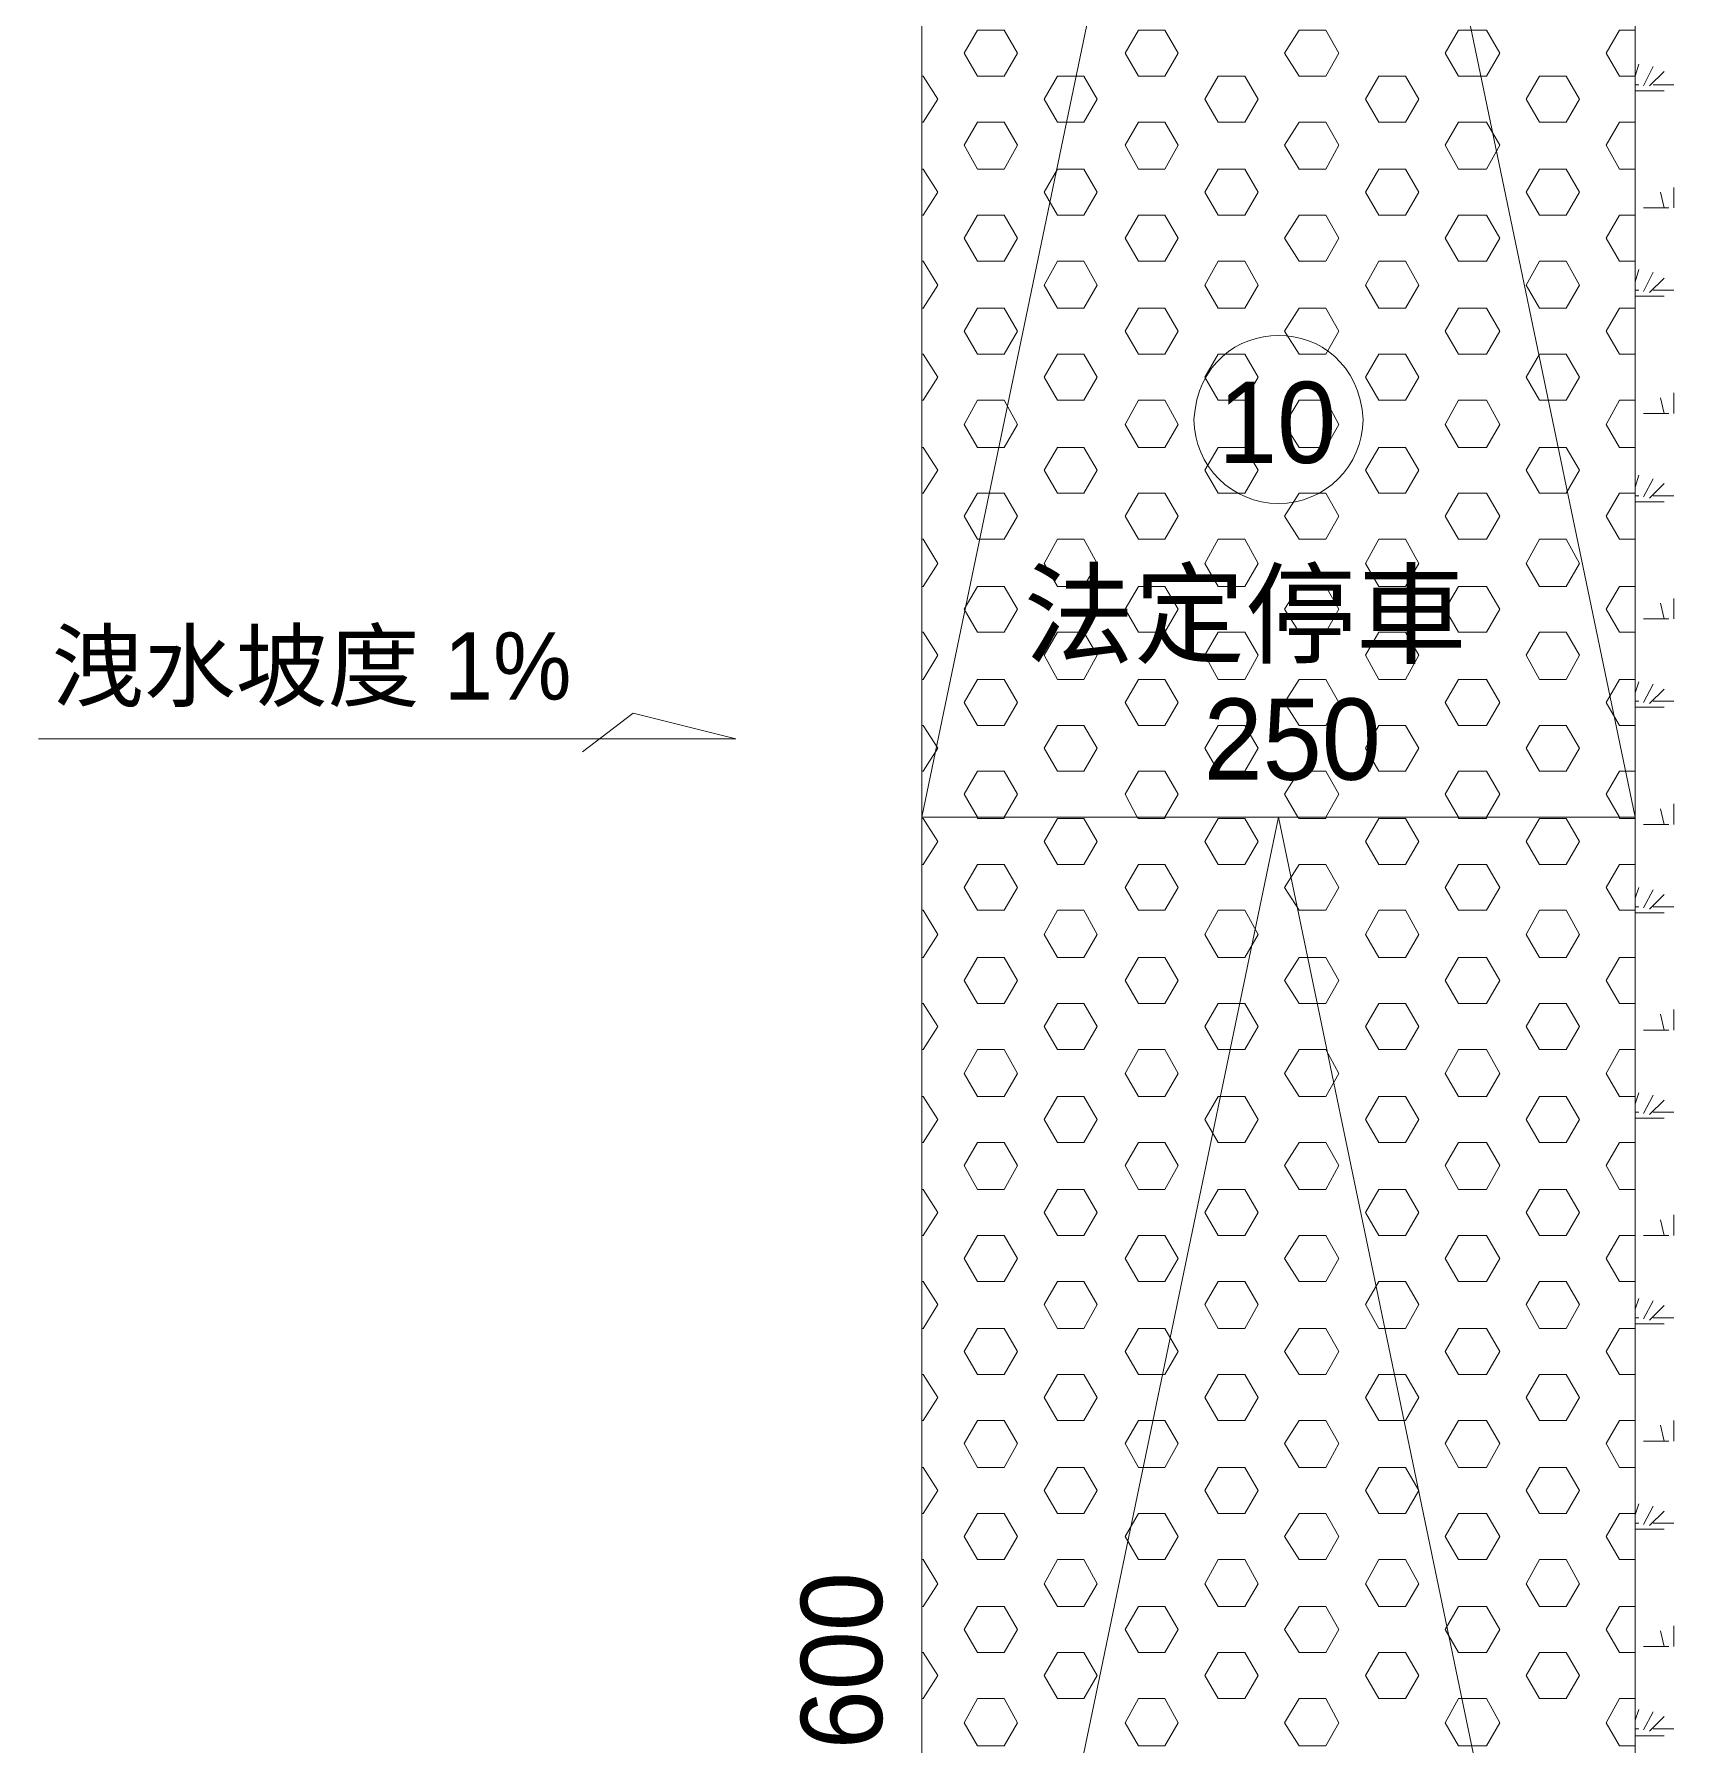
# Model space of a CAD drawing. Header units: millimetres. Extents: x -15161 to 10473752, y -72817 to 33960.
# Drawn here: x 76103 to 76678, y -41646 to -41047 of the extents above; entities that cross this region are included whole.
import ezdxf
from ezdxf import colors
from ezdxf.entities.mleader import LeaderData, LeaderLine
from ezdxf.enums import TextEntityAlignment as Align
from ezdxf.math import Vec2, Vec3

# ---------------------------------------------------------------- set-up
doc = ezdxf.new("R2010")
doc.units = ezdxf.units.MM
doc.layers.add('PDF_幾何圖形', color=7, linetype='Continuous')
doc.layers.add('PDF_文字', color=7, linetype='Continuous')
doc.styles.add('PDF PMingLiU', font='PMingLiU.ttf')
doc.styles.get("Standard").update_dxf_attribs({"font": 'arial.ttf'})

# ---------------------------------------------------------------- blocks, each defined once
blk = doc.blocks.new('建築底圖1140116')
at = {"layer": 'PDF_幾何圖形', "lineweight": 0}
blk.add_lwpolyline([(1839.01, -22577.18), (1488.86, -22577.18, -0.000209), (1488.43, -24980.84)], format="xyb", dxfattribs=at)
for points in [[(1839.01, -23958.32), (1839.01, -23358.36), (2088.82, -23358.36), (2088.82, -23958.32)], [(2088.82, -23958.32), (1963.91, -23358.36), (1839.01, -23958.32), (1963.91, -23358.36)], [(1839.01, -23958.32), (1839.01, -23358.36), (2088.82, -23358.36), (2088.82, -23958.32)], [(2126.08, -23358.36), (2088.82, -23358.36), (2088.82, -25158.67), (2389.01, -25158.67)], [(1867.8, -23682.68), (1858.49, -23682.68), (1853.83, -23690.73), (1858.49, -23698.77), (1867.8, -23698.77), (1872.46, -23690.73)], [(1924.11, -23682.68), (1914.8, -23682.68), (1910.14, -23690.73), (1914.8, -23698.77), (1924.11, -23698.77), (1928.77, -23690.73)], [(1980.43, -23682.68), (1971.11, -23682.68), (1966.03, -23690.73), (1971.11, -23698.77), (1980.43, -23698.77), (1985.08, -23690.73)], [(2036.74, -23682.68), (2027, -23682.68), (2022.34, -23690.73), (2027, -23698.77), (2036.74, -23698.77), (2041.4, -23690.73)], [(1895.75, -23698.77), (1886.43, -23698.77), (1881.77, -23706.82), (1886.43, -23714.86), (1895.75, -23714.86), (1900.4, -23706.82)], [(1952.06, -23698.77), (1942.74, -23698.77), (1938.09, -23706.82), (1942.74, -23714.86), (1952.06, -23714.86), (1956.72, -23706.82)], [(2008.37, -23698.77), (1999.06, -23698.77), (1994.4, -23706.82), (1999.06, -23714.86), (2008.37, -23714.86), (2013.03, -23706.82)], [(2064.68, -23698.77), (2055.37, -23698.77), (2050.71, -23706.82), (2055.37, -23714.86), (2064.68, -23714.86), (2069.34, -23706.82)], [(1867.8, -23714.86), (1858.49, -23714.86), (1853.83, -23722.91), (1858.49, -23731.37), (1867.8, -23731.37), (1872.46, -23722.91)], [(1924.11, -23714.86), (1914.8, -23714.86), (1910.14, -23722.91), (1914.8, -23731.37), (1924.11, -23731.37), (1928.77, -23722.91)], [(1980.43, -23714.86), (1971.11, -23714.86), (1966.03, -23722.91), (1971.11, -23731.37), (1980.43, -23731.37), (1985.08, -23722.91)], [(2036.74, -23714.86), (2027, -23714.86), (2022.34, -23722.91), (2027, -23731.37), (2036.74, -23731.37), (2041.4, -23722.91)], [(1895.75, -23731.37), (1886.43, -23731.37), (1881.77, -23739.42), (1886.43, -23747.46), (1895.75, -23747.46), (1900.4, -23739.42)], [(1952.06, -23731.37), (1942.74, -23731.37), (1938.09, -23739.42), (1942.74, -23747.46), (1952.06, -23747.46), (1956.72, -23739.42)], [(2008.37, -23731.37), (1999.06, -23731.37), (1994.4, -23739.42), (1999.06, -23747.46), (2008.37, -23747.46), (2013.03, -23739.42)], [(2064.68, -23731.37), (2055.37, -23731.37), (2050.71, -23739.42), (2055.37, -23747.46), (2064.68, -23747.46), (2069.34, -23739.42)], [(1867.8, -23747.46), (1858.49, -23747.46), (1853.83, -23755.51), (1858.49, -23763.55), (1867.8, -23763.55), (1872.46, -23755.51)], [(1924.11, -23747.46), (1914.8, -23747.46), (1910.14, -23755.51), (1914.8, -23763.55), (1924.11, -23763.55), (1928.77, -23755.51)], [(1980.43, -23747.46), (1971.11, -23747.46), (1966.03, -23755.51), (1971.11, -23763.55), (1980.43, -23763.55), (1985.08, -23755.51)], [(2036.74, -23747.46), (2027, -23747.46), (2022.34, -23755.51), (2027, -23763.55), (2036.74, -23763.55), (2041.4, -23755.51)], [(1895.75, -23763.55), (1886.43, -23763.55), (1881.77, -23772.02), (1886.43, -23780.07), (1895.75, -23780.07), (1900.4, -23772.02)], [(1952.06, -23763.55), (1942.74, -23763.55), (1938.09, -23772.02), (1942.74, -23780.07), (1952.06, -23780.07), (1956.72, -23772.02)], [(2008.37, -23763.55), (1999.06, -23763.55), (1994.4, -23772.02), (1999.06, -23780.07), (2008.37, -23780.07), (2013.03, -23772.02)], [(2064.68, -23763.55), (2055.37, -23763.55), (2050.71, -23772.02), (2055.37, -23780.07), (2064.68, -23780.07), (2069.34, -23772.02)], [(1867.8, -23780.07), (1858.49, -23780.07), (1853.83, -23788.11), (1858.49, -23796.16), (1867.8, -23796.16), (1872.46, -23788.11)], [(1924.11, -23780.07), (1914.8, -23780.07), (1910.14, -23788.11), (1914.8, -23796.16), (1924.11, -23796.16), (1928.77, -23788.11)], [(1980.43, -23780.07), (1971.11, -23780.07), (1966.03, -23788.11), (1971.11, -23796.16), (1980.43, -23796.16), (1985.08, -23788.11)], [(2036.74, -23780.07), (2027, -23780.07), (2022.34, -23788.11), (2027, -23796.16), (2036.74, -23796.16), (2041.4, -23788.11)], [(1895.75, -23796.16), (1886.43, -23796.16), (1881.77, -23804.2), (1886.43, -23812.24), (1895.75, -23812.24), (1900.4, -23804.2)], [(1952.06, -23796.16), (1942.74, -23796.16), (1938.09, -23804.2), (1942.74, -23812.24), (1952.06, -23812.24), (1956.72, -23804.2)], [(2008.37, -23796.16), (1999.06, -23796.16), (1994.4, -23804.2), (1999.06, -23812.24), (2008.37, -23812.24), (2013.03, -23804.2)], [(2064.68, -23796.16), (2055.37, -23796.16), (2050.71, -23804.2), (2055.37, -23812.24), (2064.68, -23812.24), (2069.34, -23804.2)], [(1867.8, -23812.24), (1858.49, -23812.24), (1853.83, -23820.71), (1858.49, -23828.76), (1867.8, -23828.76), (1872.46, -23820.71)], [(1924.11, -23812.24), (1914.8, -23812.24), (1910.14, -23820.71), (1914.8, -23828.76), (1924.11, -23828.76), (1928.77, -23820.71)], [(1980.43, -23812.24), (1971.11, -23812.24), (1966.03, -23820.71), (1971.11, -23828.76), (1980.43, -23828.76), (1985.08, -23820.71)], [(2036.74, -23812.24), (2027, -23812.24), (2022.34, -23820.71), (2027, -23828.76), (2036.74, -23828.76), (2041.4, -23820.71)], [(1895.75, -23828.76), (1886.43, -23828.76), (1881.77, -23836.8), (1886.43, -23844.85), (1895.75, -23844.85), (1900.4, -23836.8)], [(1952.06, -23828.76), (1942.74, -23828.76), (1938.09, -23836.8), (1942.74, -23844.85), (1952.06, -23844.85), (1956.72, -23836.8)], [(2008.37, -23828.76), (1999.06, -23828.76), (1994.4, -23836.8), (1999.06, -23844.85), (2008.37, -23844.85), (2013.03, -23836.8)], [(2064.68, -23828.76), (2055.37, -23828.76), (2050.71, -23836.8), (2055.37, -23844.85), (2064.68, -23844.85), (2069.34, -23836.8)], [(1867.8, -23844.85), (1858.49, -23844.85), (1853.83, -23852.89), (1858.49, -23860.94), (1867.8, -23860.94), (1872.46, -23852.89)], [(1924.11, -23844.85), (1914.8, -23844.85), (1910.14, -23852.89), (1914.8, -23860.94), (1924.11, -23860.94), (1928.77, -23852.89)], [(1980.43, -23844.85), (1971.11, -23844.85), (1966.03, -23852.89), (1971.11, -23860.94), (1980.43, -23860.94), (1985.08, -23852.89)], [(2036.74, -23844.85), (2027, -23844.85), (2022.34, -23852.89), (2027, -23860.94), (2036.74, -23860.94), (2041.4, -23852.89)], [(1895.75, -23860.94), (1886.43, -23860.94), (1881.77, -23869.4), (1886.43, -23877.45), (1895.75, -23877.45), (1900.4, -23869.4)], [(1952.06, -23860.94), (1942.74, -23860.94), (1938.09, -23869.4), (1942.74, -23877.45), (1952.06, -23877.45), (1956.72, -23869.4)], [(2008.37, -23860.94), (1999.06, -23860.94), (1994.4, -23869.4), (1999.06, -23877.45), (2008.37, -23877.45), (2013.03, -23869.4)], [(2064.68, -23860.94), (2055.37, -23860.94), (2050.71, -23869.4), (2055.37, -23877.45), (2064.68, -23877.45), (2069.34, -23869.4)], [(1867.8, -23877.45), (1858.49, -23877.45), (1853.83, -23885.49), (1858.49, -23893.54), (1867.8, -23893.54), (1872.46, -23885.49)], [(1924.11, -23877.45), (1914.8, -23877.45), (1910.14, -23885.49), (1914.8, -23893.54), (1924.11, -23893.54), (1928.77, -23885.49)], [(1980.43, -23877.45), (1971.11, -23877.45), (1966.03, -23885.49), (1971.11, -23893.54), (1980.43, -23893.54), (1985.08, -23885.49)], [(2036.74, -23877.45), (2027, -23877.45), (2022.34, -23885.49), (2027, -23893.54), (2036.74, -23893.54), (2041.4, -23885.49)], [(1895.75, -23893.54), (1886.43, -23893.54), (1881.77, -23901.58), (1886.43, -23910.05), (1895.75, -23910.05), (1900.4, -23901.58)], [(1952.06, -23893.54), (1942.74, -23893.54), (1938.09, -23901.58), (1942.74, -23910.05), (1952.06, -23910.05), (1956.72, -23901.58)], [(2008.37, -23893.54), (1999.06, -23893.54), (1994.4, -23901.58), (1999.06, -23910.05), (2008.37, -23910.05), (2013.03, -23901.58)], [(2064.68, -23893.54), (2055.37, -23893.54), (2050.71, -23901.58), (2055.37, -23910.05), (2064.68, -23910.05), (2069.34, -23901.58)], [(1867.8, -23910.05), (1858.49, -23910.05), (1853.83, -23918.1), (1858.49, -23926.14), (1867.8, -23926.14), (1872.46, -23918.1)], [(1924.11, -23910.05), (1914.8, -23910.05), (1910.14, -23918.1), (1914.8, -23926.14), (1924.11, -23926.14), (1928.77, -23918.1)], [(1980.43, -23910.05), (1971.11, -23910.05), (1966.03, -23918.1), (1971.11, -23926.14), (1980.43, -23926.14), (1985.08, -23918.1)], [(2036.74, -23910.05), (2027, -23910.05), (2022.34, -23918.1), (2027, -23926.14), (2036.74, -23926.14), (2041.4, -23918.1)], [(1895.75, -23926.14), (1886.43, -23926.14), (1881.77, -23934.18), (1886.43, -23942.23), (1895.75, -23942.23), (1900.4, -23934.18)], [(1952.06, -23926.14), (1942.74, -23926.14), (1938.09, -23934.18), (1942.74, -23942.23), (1952.06, -23942.23), (1956.72, -23934.18)], [(2008.37, -23926.14), (1999.06, -23926.14), (1994.4, -23934.18), (1999.06, -23942.23), (2008.37, -23942.23), (2013.03, -23934.18)], [(2064.68, -23926.14), (2055.37, -23926.14), (2050.71, -23934.18), (2055.37, -23942.23), (2064.68, -23942.23), (2069.34, -23934.18)], [(1867.8, -23942.23), (1858.49, -23942.23), (1853.83, -23950.27), (1858.49, -23958.32), (1858.49, -23958.74), (1867.8, -23958.74), (1867.8, -23958.32), (1872.46, -23950.27)], [(1924.11, -23942.23), (1914.8, -23942.23), (1910.14, -23950.27), (1914.38, -23958.32), (1914.8, -23958.74), (1924.11, -23958.74), (1924.11, -23958.32), (1928.77, -23950.27)], [(1980.43, -23942.23), (1971.11, -23942.23), (1966.03, -23950.27), (1970.69, -23958.32), (1971.11, -23958.74), (1980.43, -23958.74), (1980.43, -23958.32), (1985.08, -23950.27)], [(2036.74, -23942.23), (2027, -23942.23), (2022.34, -23950.27), (2027, -23958.32), (2027, -23958.74), (2036.74, -23958.74), (2036.74, -23958.32), (2041.4, -23950.27)], [(1839.01, -24558.7), (1839.01, -23958.32), (2088.82, -23958.32), (2088.82, -24558.7)], [(2088.82, -24558.7), (1963.91, -23958.32), (1839.01, -24558.7), (1963.91, -23958.32)], [(1839.01, -24558.7), (1839.01, -23958.32), (2088.82, -23958.32), (2088.82, -24558.7)], [(1895.75, -23958.74), (1886.43, -23958.74), (1881.77, -23966.79), (1886.43, -23974.83), (1895.75, -23974.83), (1900.4, -23966.79)], [(1952.06, -23958.74), (1942.74, -23958.74), (1938.09, -23966.79), (1942.74, -23974.83), (1952.06, -23974.83), (1956.72, -23966.79)], [(2008.37, -23958.74), (1999.06, -23958.74), (1994.4, -23966.79), (1999.06, -23974.83), (2008.37, -23974.83), (2013.03, -23966.79)], [(2064.68, -23958.74), (2055.37, -23958.74), (2050.71, -23966.79), (2055.37, -23974.83), (2064.68, -23974.83), (2069.34, -23966.79)], [(1867.8, -23974.83), (1858.49, -23974.83), (1853.83, -23982.88), (1858.49, -23990.92), (1867.8, -23990.92), (1872.46, -23982.88)], [(1924.11, -23974.83), (1914.8, -23974.83), (1910.14, -23982.88), (1914.8, -23990.92), (1924.11, -23990.92), (1928.77, -23982.88)], [(1980.43, -23974.83), (1971.11, -23974.83), (1966.03, -23982.88), (1971.11, -23990.92), (1980.43, -23990.92), (1985.08, -23982.88)], [(2036.74, -23974.83), (2027, -23974.83), (2022.34, -23982.88), (2027, -23990.92), (2036.74, -23990.92), (2041.4, -23982.88)], [(1895.75, -23990.92), (1886.43, -23990.92), (1881.77, -23999.39), (1886.43, -24007.43), (1895.75, -24007.43), (1900.4, -23999.39)], [(1952.06, -23990.92), (1942.74, -23990.92), (1938.09, -23999.39), (1942.74, -24007.43), (1952.06, -24007.43), (1956.72, -23999.39)], [(2008.37, -23990.92), (1999.06, -23990.92), (1994.4, -23999.39), (1999.06, -24007.43), (2008.37, -24007.43), (2013.03, -23999.39)], [(2064.68, -23990.92), (2055.37, -23990.92), (2050.71, -23999.39), (2055.37, -24007.43), (2064.68, -24007.43), (2069.34, -23999.39)], [(1867.8, -24007.43), (1858.49, -24007.43), (1853.83, -24015.48), (1858.49, -24023.52), (1867.8, -24023.52), (1872.46, -24015.48)], [(1924.11, -24007.43), (1914.8, -24007.43), (1910.14, -24015.48), (1914.8, -24023.52), (1924.11, -24023.52), (1928.77, -24015.48)], [(1980.43, -24007.43), (1971.11, -24007.43), (1966.03, -24015.48), (1971.11, -24023.52), (1980.43, -24023.52), (1985.08, -24015.48)], [(2036.74, -24007.43), (2027, -24007.43), (2022.34, -24015.48), (2027, -24023.52), (2036.74, -24023.52), (2041.4, -24015.48)], [(1895.75, -24023.52), (1886.43, -24023.52), (1881.77, -24031.57), (1886.43, -24039.61), (1895.75, -24039.61), (1900.4, -24031.57)], [(1952.06, -24023.52), (1942.74, -24023.52), (1938.09, -24031.57), (1942.74, -24039.61), (1952.06, -24039.61), (1956.72, -24031.57)], [(2008.37, -24023.52), (1999.06, -24023.52), (1994.4, -24031.57), (1999.06, -24039.61), (2008.37, -24039.61), (2013.03, -24031.57)], [(2064.68, -24023.52), (2055.37, -24023.52), (2050.71, -24031.57), (2055.37, -24039.61), (2064.68, -24039.61), (2069.34, -24031.57)], [(1867.8, -24039.61), (1858.49, -24039.61), (1853.83, -24048.08), (1858.49, -24056.12), (1867.8, -24056.12), (1872.46, -24048.08)], [(1924.11, -24039.61), (1914.8, -24039.61), (1910.14, -24048.08), (1914.8, -24056.12), (1924.11, -24056.12), (1928.77, -24048.08)], [(1980.43, -24039.61), (1971.11, -24039.61), (1966.03, -24048.08), (1971.11, -24056.12), (1980.43, -24056.12), (1985.08, -24048.08)], [(2036.74, -24039.61), (2027, -24039.61), (2022.34, -24048.08), (2027, -24056.12), (2036.74, -24056.12), (2041.4, -24048.08)], [(1895.75, -24056.12), (1886.43, -24056.12), (1881.77, -24064.17), (1886.43, -24072.21), (1895.75, -24072.21), (1900.4, -24064.17)], [(1952.06, -24056.12), (1942.74, -24056.12), (1938.09, -24064.17), (1942.74, -24072.21), (1952.06, -24072.21), (1956.72, -24064.17)], [(2008.37, -24056.12), (1999.06, -24056.12), (1994.4, -24064.17), (1999.06, -24072.21), (2008.37, -24072.21), (2013.03, -24064.17)], [(2064.68, -24056.12), (2055.37, -24056.12), (2050.71, -24064.17), (2055.37, -24072.21), (2064.68, -24072.21), (2069.34, -24064.17)], [(1867.8, -24072.21), (1858.49, -24072.21), (1853.83, -24080.26), (1858.49, -24088.73), (1867.8, -24088.73), (1872.46, -24080.26)], [(1924.11, -24072.21), (1914.8, -24072.21), (1910.14, -24080.26), (1914.8, -24088.73), (1924.11, -24088.73), (1928.77, -24080.26)], [(1980.43, -24072.21), (1971.11, -24072.21), (1966.03, -24080.26), (1971.11, -24088.73), (1980.43, -24088.73), (1985.08, -24080.26)], [(2036.74, -24072.21), (2027, -24072.21), (2022.34, -24080.26), (2027, -24088.73), (2036.74, -24088.73), (2041.4, -24080.26)], [(1895.75, -24088.73), (1886.43, -24088.73), (1881.77, -24096.77), (1886.43, -24104.82), (1895.75, -24104.82), (1900.4, -24096.77)], [(1952.06, -24088.73), (1942.74, -24088.73), (1938.09, -24096.77), (1942.74, -24104.82), (1952.06, -24104.82), (1956.72, -24096.77)], [(2008.37, -24088.73), (1999.06, -24088.73), (1994.4, -24096.77), (1999.06, -24104.82), (2008.37, -24104.82), (2013.03, -24096.77)], [(2064.68, -24088.73), (2055.37, -24088.73), (2050.71, -24096.77), (2055.37, -24104.82), (2064.68, -24104.82), (2069.34, -24096.77)], [(1867.8, -24104.82), (1858.49, -24104.82), (1853.83, -24112.86), (1858.49, -24120.91), (1867.8, -24120.91), (1872.46, -24112.86)], [(1924.11, -24104.82), (1914.8, -24104.82), (1910.14, -24112.86), (1914.8, -24120.91), (1924.11, -24120.91), (1928.77, -24112.86)], [(1980.43, -24104.82), (1971.11, -24104.82), (1966.03, -24112.86), (1971.11, -24120.91), (1980.43, -24120.91), (1985.08, -24112.86)], [(2036.74, -24104.82), (2027, -24104.82), (2022.34, -24112.86), (2027, -24120.91), (2036.74, -24120.91), (2041.4, -24112.86)], [(1895.75, -24120.91), (1886.43, -24120.91), (1881.77, -24128.95), (1886.43, -24137.42), (1895.75, -24137.42), (1900.4, -24128.95)], [(1952.06, -24120.91), (1942.74, -24120.91), (1938.09, -24128.95), (1942.74, -24137.42), (1952.06, -24137.42), (1956.72, -24128.95)], [(2008.37, -24120.91), (1999.06, -24120.91), (1994.4, -24128.95), (1999.06, -24137.42), (2008.37, -24137.42), (2013.03, -24128.95)], [(2064.68, -24120.91), (2055.37, -24120.91), (2050.71, -24128.95), (2055.37, -24137.42), (2064.68, -24137.42), (2069.34, -24128.95)], [(1867.8, -24137.42), (1858.49, -24137.42), (1853.83, -24145.46), (1858.49, -24153.51), (1867.8, -24153.51), (1872.46, -24145.46)], [(1924.11, -24137.42), (1914.8, -24137.42), (1910.14, -24145.46), (1914.8, -24153.51), (1924.11, -24153.51), (1928.77, -24145.46)], [(1980.43, -24137.42), (1971.11, -24137.42), (1966.03, -24145.46), (1971.11, -24153.51), (1980.43, -24153.51), (1985.08, -24145.46)], [(2036.74, -24137.42), (2027, -24137.42), (2022.34, -24145.46), (2027, -24153.51), (2036.74, -24153.51), (2041.4, -24145.46)], [(1895.75, -24153.51), (1886.43, -24153.51), (1881.77, -24161.55), (1886.43, -24169.6), (1895.75, -24169.6), (1900.4, -24161.55)], [(1952.06, -24153.51), (1942.74, -24153.51), (1938.09, -24161.55), (1942.74, -24169.6), (1952.06, -24169.6), (1956.72, -24161.55)], [(2008.37, -24153.51), (1999.06, -24153.51), (1994.4, -24161.55), (1999.06, -24169.6), (2008.37, -24169.6), (2013.03, -24161.55)], [(2064.68, -24153.51), (2055.37, -24153.51), (2050.71, -24161.55), (2055.37, -24169.6), (2064.68, -24169.6), (2069.34, -24161.55)], [(1867.8, -24169.6), (1858.49, -24169.6), (1853.83, -24177.64), (1858.49, -24186.11), (1867.8, -24186.11), (1872.46, -24177.64)], [(1924.11, -24169.6), (1914.8, -24169.6), (1910.14, -24177.64), (1914.8, -24186.11), (1924.11, -24186.11), (1928.77, -24177.64)], [(1980.43, -24169.6), (1971.11, -24169.6), (1966.03, -24177.64), (1971.11, -24186.11), (1980.43, -24186.11), (1985.08, -24177.64)], [(2036.74, -24169.6), (2027, -24169.6), (2022.34, -24177.64), (2027, -24186.11), (2036.74, -24186.11), (2041.4, -24177.64)], [(1895.75, -24186.11), (1886.43, -24186.11), (1881.77, -24194.15), (1886.43, -24202.2), (1895.75, -24202.2), (1900.4, -24194.15)], [(1952.06, -24186.11), (1942.74, -24186.11), (1938.09, -24194.15), (1942.74, -24202.2), (1952.06, -24202.2), (1956.72, -24194.15)], [(2008.37, -24186.11), (1999.06, -24186.11), (1994.4, -24194.15), (1999.06, -24202.2), (2008.37, -24202.2), (2013.03, -24194.15)], [(2064.68, -24186.11), (2055.37, -24186.11), (2050.71, -24194.15), (2055.37, -24202.2), (2064.68, -24202.2), (2069.34, -24194.15)], [(1867.8, -24202.2), (1858.49, -24202.2), (1853.83, -24210.24), (1858.49, -24218.29), (1867.8, -24218.29), (1872.46, -24210.24)], [(1924.11, -24202.2), (1914.8, -24202.2), (1910.14, -24210.24), (1914.8, -24218.29), (1924.11, -24218.29), (1928.77, -24210.24)], [(1980.43, -24202.2), (1971.11, -24202.2), (1966.03, -24210.24), (1971.11, -24218.29), (1980.43, -24218.29), (1985.08, -24210.24)], [(2036.74, -24202.2), (2027, -24202.2), (2022.34, -24210.24), (2027, -24218.29), (2036.74, -24218.29), (2041.4, -24210.24)], [(1895.75, -24218.29), (1886.43, -24218.29), (1881.77, -24226.76), (1886.43, -24234.8), (1895.75, -24234.8), (1900.4, -24226.76)], [(1952.06, -24218.29), (1942.74, -24218.29), (1938.09, -24226.76), (1942.74, -24234.8), (1952.06, -24234.8), (1956.72, -24226.76)], [(2008.37, -24218.29), (1999.06, -24218.29), (1994.4, -24226.76), (1999.06, -24234.8), (2008.37, -24234.8), (2013.03, -24226.76)], [(2064.68, -24218.29), (2055.37, -24218.29), (2050.71, -24226.76), (2055.37, -24234.8), (2064.68, -24234.8), (2069.34, -24226.76)], [(1867.8, -24234.8), (1858.49, -24234.8), (1853.83, -24242.85), (1858.49, -24250.89), (1867.8, -24250.89), (1872.46, -24242.85)], [(1924.11, -24234.8), (1914.8, -24234.8), (1910.14, -24242.85), (1914.8, -24250.89), (1924.11, -24250.89), (1928.77, -24242.85)], [(1980.43, -24234.8), (1971.11, -24234.8), (1966.03, -24242.85), (1971.11, -24250.89), (1980.43, -24250.89), (1985.08, -24242.85)], [(2036.74, -24234.8), (2027, -24234.8), (2022.34, -24242.85), (2027, -24250.89), (2036.74, -24250.89), (2041.4, -24242.85)], [(1895.75, -24250.89), (1886.43, -24250.89), (1881.77, -24258.93), (1886.43, -24266.98), (1895.75, -24266.98), (1900.4, -24258.93)], [(1952.06, -24250.89), (1942.74, -24250.89), (1938.09, -24258.93), (1942.74, -24266.98), (1952.06, -24266.98), (1956.72, -24258.93)], [(2008.37, -24250.89), (1999.06, -24250.89), (1994.4, -24258.93), (1999.06, -24266.98), (2008.37, -24266.98), (2013.03, -24258.93)], [(2064.68, -24250.89), (2055.37, -24250.89), (2050.71, -24258.93), (2055.37, -24266.98), (2064.68, -24266.98), (2069.34, -24258.93)], [(1867.8, -24266.98), (1858.49, -24266.98), (1853.83, -24275.45), (1858.49, -24283.49), (1867.8, -24283.49), (1872.46, -24275.45)], [(1924.11, -24266.98), (1914.8, -24266.98), (1910.14, -24275.45), (1914.8, -24283.49), (1924.11, -24283.49), (1928.77, -24275.45)], [(1980.43, -24266.98), (1971.11, -24266.98), (1966.03, -24275.45), (1971.11, -24283.49), (1980.43, -24283.49), (1985.08, -24275.45)], [(2036.74, -24266.98), (2027, -24266.98), (2022.34, -24275.45), (2027, -24283.49), (2036.74, -24283.49), (2041.4, -24275.45)]]:
    blk.add_lwpolyline(points, close=True, dxfattribs=at)
at = {"layer": 'PDF_幾何圖形', "lineweight": 5}
for points in [[(1839.01, -23958.32), (1839.01, -23358.36), (2088.82, -23358.36), (2088.82, -23958.32)], [(1839.01, -24558.7), (1839.01, -23958.32), (2088.82, -23958.32), (2088.82, -24558.7)]]:
    blk.add_lwpolyline(points, close=True, dxfattribs=at)
at = {"layer": 'PDF_幾何圖形', "lineweight": 0}
for points in [[(2088.82, -23682.68), (2083.31, -23682.68), (2078.66, -23690.73), (2083.31, -23698.77), (2088.82, -23698.77), (2090.09, -23694.54)], [(1839.01, -23714.86), (1839.43, -23714.86), (1844.52, -23706.82), (1839.43, -23698.77), (1839.01, -23698.77)], [(2091.78, -23702.16), (2095.17, -23695.39)], [(2093.9, -23702.16), (2098.98, -23697.08)], [(2088.82, -23701.74), (2090.09, -23701.74)], [(2088.82, -23703.85), (2098.98, -23703.85)], [(2095.17, -23701.74), (2102.37, -23701.74)], [(2088.82, -23714.86), (2083.31, -23714.86), (2078.66, -23722.91), (2083.31, -23731.37), (2088.82, -23731.37)], [(1839.01, -23747.46), (1839.43, -23747.46), (1844.52, -23739.42), (1839.43, -23731.37), (1839.01, -23731.37)], [(2098.98, -23744.92), (2097.71, -23739.42)], [(2102.37, -23744.92), (2102.37, -23737.73)], [(2088.82, -23747.46), (2083.31, -23747.46), (2078.66, -23755.51), (2083.31, -23763.55), (2088.82, -23763.55)], [(2091.78, -23744.92), (2100.67, -23744.92)], [(1839.01, -23780.07), (1839.43, -23780.07), (1844.52, -23772.02), (1839.43, -23763.55), (1839.01, -23763.55)], [(2088.82, -23770.75), (2090.09, -23766.52)], [(2091.78, -23774.14), (2095.17, -23767.36)], [(2093.9, -23774.56), (2098.98, -23769.48)], [(2088.82, -23773.71), (2090.09, -23773.71)], [(2088.82, -23775.83), (2098.98, -23775.83)], [(2095.17, -23773.71), (2102.37, -23773.71)], [(2088.82, -23780.07), (2083.31, -23780.07), (2078.66, -23788.11), (2083.31, -23796.16), (2088.82, -23796.16)], [(1839.01, -23812.24), (1839.43, -23812.24), (1844.52, -23804.2), (1839.43, -23796.16), (1839.01, -23796.16)], [(2088.82, -23812.24), (2083.31, -23812.24), (2078.66, -23820.71), (2083.31, -23828.76), (2088.82, -23828.76)], [(2098.98, -23816.9), (2097.71, -23811.4)], [(2102.37, -23816.9), (2102.37, -23809.7)], [(2091.78, -23816.9), (2100.67, -23816.9)], [(1839.01, -23844.85), (1839.43, -23844.85), (1844.52, -23836.8), (1839.43, -23828.76), (1839.01, -23828.76)], [(2088.82, -23842.73), (2090.09, -23838.5)], [(2091.78, -23846.12), (2095.17, -23839.77)], [(2093.9, -23846.54), (2098.98, -23841.46)], [(2088.82, -23844.85), (2083.31, -23844.85), (2078.66, -23852.89), (2083.31, -23860.94), (2088.82, -23860.94)], [(2088.82, -23845.69), (2090.09, -23845.69)], [(2088.82, -23847.81), (2098.98, -23847.81)], [(2095.17, -23845.69), (2102.37, -23845.69)], [(1839.01, -23877.45), (1839.43, -23877.45), (1844.52, -23869.4), (1839.43, -23860.94), (1839.01, -23860.94)], [(2088.82, -23877.45), (2083.31, -23877.45), (2078.66, -23885.49), (2083.31, -23893.54), (2088.82, -23893.54)], [(2098.98, -23888.88), (2097.71, -23883.38)], [(2102.37, -23888.88), (2102.37, -23881.68)], [(2091.78, -23888.88), (2100.67, -23888.88)], [(1839.01, -23910.05), (1839.43, -23910.05), (1844.52, -23901.58), (1839.43, -23893.54), (1839.01, -23893.54)], [(2088.82, -23910.05), (2083.31, -23910.05), (2078.66, -23918.1), (2083.31, -23926.14), (2088.82, -23926.14)], [(2088.82, -23914.71), (2090.09, -23910.9)], [(2091.78, -23918.1), (2095.17, -23911.74)], [(2093.9, -23918.52), (2098.98, -23913.44)], [(2088.82, -23917.67), (2090.09, -23917.67)], [(2088.82, -23919.79), (2098.98, -23919.79)], [(2095.17, -23917.67), (2102.37, -23917.67)], [(1839.01, -23942.23), (1839.43, -23942.23), (1844.52, -23934.18), (1839.43, -23926.14), (1839.01, -23926.14)], [(2088.82, -23942.23), (2083.31, -23942.23), (2078.66, -23950.27), (2083.31, -23958.32), (2083.31, -23958.74), (2088.82, -23958.74)], [(2098.98, -23960.86), (2097.71, -23955.35)], [(2102.37, -23960.86), (2102.37, -23953.66)], [(1839.01, -23974.83), (1839.43, -23974.83), (1844.52, -23966.79), (1839.43, -23958.74), (1839.01, -23958.74)], [(2091.78, -23960.86), (2100.67, -23960.86)], [(2088.82, -23974.83), (2083.31, -23974.83), (2078.66, -23982.88), (2083.31, -23990.92), (2088.82, -23990.92)], [(2088.82, -23986.69), (2090.09, -23982.88)], [(2091.78, -23990.07), (2095.17, -23983.72)], [(2093.9, -23990.5), (2098.98, -23985.42)], [(1839.01, -24007.43), (1839.43, -24007.43), (1844.52, -23999.39), (1839.43, -23990.92), (1839.01, -23990.92)], [(2088.82, -23989.65), (2090.09, -23989.65)], [(2088.82, -23991.77), (2098.98, -23991.77)], [(2095.17, -23989.65), (2102.37, -23989.65)], [(2088.82, -24007.43), (2083.31, -24007.43), (2078.66, -24015.48), (2083.31, -24023.52), (2088.82, -24023.52)], [(1839.01, -24039.61), (1839.43, -24039.61), (1844.52, -24031.57), (1839.43, -24023.52), (1839.01, -24023.52)], [(2098.98, -24032.84), (2097.71, -24027.33)], [(2102.37, -24032.84), (2102.37, -24025.64)], [(2091.78, -24032.84), (2100.67, -24032.84)], [(2088.82, -24039.61), (2083.31, -24039.61), (2078.66, -24048.08), (2083.31, -24056.12), (2088.82, -24056.12)], [(1839.01, -24072.21), (1839.43, -24072.21), (1844.52, -24064.17), (1839.43, -24056.12), (1839.01, -24056.12)], [(2088.82, -24058.66), (2090.09, -24054.85)], [(2091.78, -24062.05), (2095.17, -24055.7)], [(2093.9, -24062.48), (2098.98, -24057.39)], [(2088.82, -24061.63), (2090.09, -24061.63)], [(2088.82, -24063.75), (2098.98, -24063.75)], [(2095.17, -24061.63), (2102.37, -24061.63)], [(2088.82, -24072.21), (2083.31, -24072.21), (2078.66, -24080.26), (2083.31, -24088.73), (2088.82, -24088.73)], [(1839.01, -24104.82), (1839.43, -24104.82), (1844.52, -24096.77), (1839.43, -24088.73), (1839.01, -24088.73)], [(2098.98, -24104.82), (2097.71, -24099.31)], [(2102.37, -24104.82), (2102.37, -24097.62)], [(2088.82, -24104.82), (2083.31, -24104.82), (2078.66, -24112.86), (2083.31, -24120.91), (2088.82, -24120.91)], [(2091.78, -24104.82), (2100.67, -24104.82)], [(1839.01, -24137.42), (1839.43, -24137.42), (1844.52, -24128.95), (1839.43, -24120.91), (1839.01, -24120.91)], [(2088.82, -24130.64), (2090.09, -24126.83)], [(2091.78, -24134.03), (2095.17, -24127.68)], [(2093.9, -24134.45), (2098.98, -24129.37)], [(2088.82, -24137.42), (2083.31, -24137.42), (2078.66, -24145.46), (2083.31, -24153.51), (2088.82, -24153.51)], [(2088.82, -24133.61), (2090.09, -24133.61)], [(2088.82, -24135.72), (2098.98, -24135.72)], [(2095.17, -24133.61), (2102.37, -24133.61)], [(1839.01, -24169.6), (1839.43, -24169.6), (1844.52, -24161.55), (1839.43, -24153.51), (1839.01, -24153.51)], [(2088.82, -24169.6), (2083.31, -24169.6), (2078.66, -24177.64), (2083.31, -24186.11), (2088.82, -24186.11)], [(2098.98, -24176.79), (2097.71, -24171.29)], [(2102.37, -24176.79), (2102.37, -24169.6)], [(2091.78, -24176.79), (2100.67, -24176.79)], [(1839.01, -24202.2), (1839.43, -24202.2), (1844.52, -24194.15), (1839.43, -24186.11), (1839.01, -24186.11)], [(2088.82, -24202.2), (2083.31, -24202.2), (2078.66, -24210.24), (2083.31, -24218.29), (2088.82, -24218.29)], [(2088.82, -24202.62), (2090.09, -24198.81)], [(2091.78, -24206.01), (2095.17, -24199.66)], [(2093.9, -24206.43), (2098.98, -24201.35)], [(2088.82, -24205.59), (2090.09, -24205.59)], [(2088.82, -24207.7), (2098.98, -24207.7)], [(2095.17, -24205.59), (2102.37, -24205.59)], [(1839.01, -24234.8), (1839.43, -24234.8), (1844.52, -24226.76), (1839.43, -24218.29), (1839.01, -24218.29)], [(2088.82, -24234.8), (2083.31, -24234.8), (2078.66, -24242.85), (2083.31, -24250.89), (2088.82, -24250.89)], [(2098.98, -24248.77), (2097.71, -24243.27)], [(2102.37, -24248.77), (2102.37, -24241.57)], [(1839.01, -24266.98), (1839.43, -24266.98), (1844.52, -24258.93), (1839.43, -24250.89), (1839.01, -24250.89)], [(2091.78, -24248.77), (2100.67, -24248.77)], [(2088.82, -24266.98), (2083.31, -24266.98), (2078.66, -24275.45), (2083.31, -24283.49), (2088.82, -24283.49)], [(2088.82, -24274.6), (2090.09, -24270.79)], [(2091.78, -24277.99), (2095.17, -24271.64)], [(2093.9, -24278.41), (2098.98, -24273.33)], [(2088.82, -24277.56), (2090.09, -24277.56)], [(2088.82, -24280.1), (2098.98, -24280.1)], [(2095.17, -24277.56), (2102.37, -24277.56)]]:
    blk.add_lwpolyline(points, dxfattribs=at)
at = {"layer": 'PDF_幾何圖形', "lineweight": 9}
blk.add_lwpolyline([(1720.03, -23935.45), (1737.82, -23921.91), (1773.81, -23930.8), (1529.5, -23930.8)], dxfattribs=at)
at = {"layer": 'PDF_幾何圖形', "lineweight": 5}
blk.add_arc((1963.91, -23818.81), 29.64, 180.40053, 359.59947, dxfattribs=at)
at = {"layer": 'PDF_幾何圖形', "lineweight": 0}
blk.add_open_spline([(1839.01, -24903.78), (1839.01, -24128.24), (1839.01, -23352.71), (1839.01, -22577.18)], degree=3, dxfattribs=at)
at = {"layer": 'PDF_幾何圖形', "lineweight": 5}
blk.add_open_spline([(1993.55, -23819.02), (1991.03, -23779.75), (1936.8, -23779.75), (1934.28, -23819.02)], degree=3, dxfattribs=at)
at = {"layer": 'PDF_文字', "attachment_point": 4, "style": 'PDF PMingLiU'}
for s, insert, char_height in [('10', (1942.74, -23820.23), 28.447), ('法定停車', (1874.58, -23888.82), 28.447), ('洩水坡度 1%', (1534.16, -23906.65), 23.611), ('250', (1937.66, -23931.16), 28.447)]:
    blk.add_mtext(s, dxfattribs=dict(at, insert=insert, char_height=char_height))
at = {"layer": 'PDF_文字', "insert": (1811, -24284.76), "char_height": 28.447, "attachment_point": 4, "rotation": 90, "style": 'PDF PMingLiU'}
blk.add_mtext('600', dxfattribs=at)
blk = doc.blocks.new('_DetailCallout')
at = {"color": 0, "linetype": 'ByBlock', "lineweight": -2, "transparency": 16777216}
blk.add_line((8, 0), (-8, 0), dxfattribs=at)
blk.add_circle((0, 0), 8, dxfattribs=at)
at = {"color": 0, "transparency": 16777216}
for tag, p in [('視圖號碼', (0, 1)), ('圖紙號碼', (0, -6))]:
    blk.add_attdef(tag, text='', height=3, dxfattribs=at).set_placement(p, align=Align.CENTER)

msp = doc.modelspace()

# ---------------------------------------------------------------- block references
at = {"color": 2}
msp.add_blockref('建築底圖1140116', (74574.9411, -17363.1172), dxfattribs=at)

# ---------------------------------------------------------------- leaders
at = {"color": 30}
ml = msp.add_multileader_block('Standard', dxfattribs=at)
ml.set_content('_DetailCallout', color=30, scale=15)
ml.set_attribute('視圖號碼', '急速庫', width=0)
ml.set_attribute('圖紙號碼', 'B', width=0)
ml.set_leader_properties()
ml.build(insert=Vec2(0, 0))
ml.multileader.update_dxf_attribs({"leader_type": 0})
ctx = ml.context
ctx.base_point, ctx.plane_origin = Vec3(93372.1061, -47545.9996), Vec3(93492.1061, -47545.9996)
notes = []
notes.append((ctx, [(0, (0, 0, 0), (0, 0), (1, 0), 1, [])]))
ctx.block.insert = Vec3(93492.1061, -47545.9996)
ml = msp.add_multileader_block('Standard', dxfattribs=at)
ml.set_content('_DetailCallout', color=30, scale=15)
ml.set_attribute('視圖號碼', '急速庫', width=0)
ml.set_attribute('圖紙號碼', 'A-2', width=0)
ml.set_leader_properties()
ml.build(insert=Vec2(0, 0))
ml.multileader.update_dxf_attribs({"leader_type": 0})
ctx = ml.context
ctx.base_point, ctx.plane_origin = Vec3(93704.3054, -47545.9996), Vec3(93824.3054, -47545.9996)
notes.append((ctx, [(0, (0, 0, 0), (0, 0), (1, 0), 1, [])]))
ctx.block.insert = Vec3(93824.3054, -47545.9996)
ml = msp.add_multileader_block('Standard', dxfattribs=at)
ml.set_content('_DetailCallout', color=30, scale=15)
ml.set_attribute('視圖號碼', '急速庫', width=0)
ml.set_attribute('圖紙號碼', 'A-1', width=0)
ml.set_leader_properties()
ml.build(insert=Vec2(0, 0))
ml.multileader.update_dxf_attribs({"leader_type": 0})
ctx = ml.context
ctx.base_point, ctx.plane_origin = Vec3(94041.3644, -47545.9996), Vec3(94161.3644, -47545.9996)
notes.append((ctx, [(0, (0, 0, 0), (0, 0), (1, 0), 1, [])]))
ctx.block.insert = Vec3(94161.3644, -47545.9996)
ml = msp.add_multileader_block('Standard', dxfattribs=at)
ml.set_content('_DetailCallout', color=30, scale=15)
ml.set_attribute('視圖號碼', '半成品', width=0)
ml.set_attribute('圖紙號碼', 'B', width=0)
ml.set_leader_properties()
ml.build(insert=Vec2(0, 0))
ml.multileader.update_dxf_attribs({"leader_type": 0})
ctx = ml.context
ctx.base_point, ctx.plane_origin = Vec3(93372.1061, -48769.6603), Vec3(93492.1061, -48769.6603)
notes.append((ctx, [(0, (0, 0, 0), (0, 0), (1, 0), 1, [])]))
ctx.block.insert = Vec3(93492.1061, -48769.6603)
ml = msp.add_multileader_block('Standard', dxfattribs=at)
ml.set_content('_DetailCallout', color=30, scale=15)
ml.set_attribute('視圖號碼', '半成品', width=0)
ml.set_attribute('圖紙號碼', 'A-2', width=0)
ml.set_leader_properties()
ml.build(insert=Vec2(0, 0))
ml.multileader.update_dxf_attribs({"leader_type": 0})
ctx = ml.context
ctx.base_point, ctx.plane_origin = Vec3(93704.3054, -48769.6603), Vec3(93824.3054, -48769.6603)
notes.append((ctx, [(0, (0, 0, 0), (0, 0), (1, 0), 1, [])]))
ctx.block.insert = Vec3(93824.3054, -48769.6603)
ml = msp.add_multileader_block('Standard', dxfattribs=at)
ml.set_content('_DetailCallout', color=30, scale=15)
ml.set_attribute('視圖號碼', '半成品', width=0)
ml.set_attribute('圖紙號碼', 'A-1', width=0)
ml.set_leader_properties()
ml.build(insert=Vec2(0, 0))
ml.multileader.update_dxf_attribs({"leader_type": 0})
ctx = ml.context
ctx.base_point, ctx.plane_origin = Vec3(94041.3644, -48769.6603), Vec3(94161.3644, -48769.6603)
notes.append((ctx, [(0, (0, 0, 0), (0, 0), (1, 0), 1, [])]))
ctx.block.insert = Vec3(94161.3644, -48769.6603)
at = {"color": 54}
ml = msp.add_multileader_block('Standard', dxfattribs=at)
ml.set_content('_DetailCallout', color=54, scale=15)
ml.set_attribute('視圖號碼', '急速庫', width=0)
ml.set_attribute('圖紙號碼', 'A機', width=0)
ml.set_leader_properties()
ml.build(insert=Vec2(0, 0))
ml.multileader.update_dxf_attribs({"leader_type": 0})
ctx = ml.context
ctx.base_point, ctx.plane_origin = Vec3(92864.6909, -48811.8789), Vec3(92984.6909, -48811.8789)
notes.append((ctx, [(0, (0, 0, 0), (0, 0), (1, 0), 1, [])]))
ctx.block.insert = Vec3(92984.6909, -48811.8789)
ml = msp.add_multileader_block('Standard', dxfattribs=at)
ml.set_content('_DetailCallout', color=54, scale=15)
ml.set_attribute('視圖號碼', '半成品', width=0)
ml.set_attribute('圖紙號碼', 'A機', width=0)
ml.set_leader_properties()
ml.build(insert=Vec2(0, 0))
ml.multileader.update_dxf_attribs({"leader_type": 0})
ctx = ml.context
ctx.base_point, ctx.plane_origin = Vec3(92588.6191, -48811.8789), Vec3(92708.6191, -48811.8789)
notes.append((ctx, [(0, (0, 0, 0), (0, 0), (1, 0), 1, [])]))
ctx.block.insert = Vec3(92708.6191, -48811.8789)
ml = msp.add_multileader_block('Standard', dxfattribs=at)
ml.set_content('_DetailCallout', color=54, scale=15)
ml.set_attribute('視圖號碼', '急速庫', width=0)
ml.set_attribute('圖紙號碼', 'B機', width=0)
ml.set_leader_properties()
ml.build(insert=Vec2(0, 0))
ml.multileader.update_dxf_attribs({"leader_type": 0})
ctx = ml.context
ctx.base_point, ctx.plane_origin = Vec3(92864.6909, -49217.4155), Vec3(92984.6909, -49217.4155)
notes.append((ctx, [(0, (0, 0, 0), (0, 0), (1, 0), 1, [])]))
ctx.block.insert = Vec3(92984.6909, -49217.4155)
ml = msp.add_multileader_block('Standard', dxfattribs=at)
ml.set_content('_DetailCallout', color=54, scale=15)
ml.set_attribute('視圖號碼', '半成品', width=0)
ml.set_attribute('圖紙號碼', 'B機', width=0)
ml.set_leader_properties()
ml.build(insert=Vec2(0, 0))
ml.multileader.update_dxf_attribs({"leader_type": 0})
ctx = ml.context
ctx.base_point, ctx.plane_origin = Vec3(92588.6191, -49217.4155), Vec3(92708.6191, -49217.4155)
notes.append((ctx, [(0, (0, 0, 0), (0, 0), (1, 0), 1, [])]))
ctx.block.insert = Vec3(92708.6191, -49217.4155)
at = {"color": 230}
ml = msp.add_multileader_block('Standard', dxfattribs=at)
ml.set_content('_DetailCallout', color=230, scale=15)
ml.set_attribute('視圖號碼', '急速庫', width=0)
ml.set_attribute('圖紙號碼', 'B機', width=0)
ml.set_leader_properties()
ml.build(insert=Vec2(0, 0))
ml.multileader.update_dxf_attribs({"leader_type": 0})
ctx = ml.context
ctx.base_point, ctx.plane_origin = Vec3(92705.7859, -47644.3382), Vec3(92825.7859, -47644.3382)
notes.append((ctx, [(0, (0, 0, 0), (0, 0), (1, 0), 1, [])]))
ctx.block.insert = Vec3(92825.7859, -47644.3382)
ml = msp.add_multileader_block('Standard', dxfattribs=at)
ml.set_content('_DetailCallout', color=230, scale=15)
ml.set_attribute('視圖號碼', '半成品', width=0)
ml.set_attribute('圖紙號碼', 'B機', width=0)
ml.set_leader_properties()
ml.build(insert=Vec2(0, 0))
ml.multileader.update_dxf_attribs({"leader_type": 0})
ctx = ml.context
ctx.base_point, ctx.plane_origin = Vec3(92429.7141, -47644.3382), Vec3(92549.7141, -47644.3382)
notes.append((ctx, [(0, (0, 0, 0), (0, 0), (1, 0), 1, [])]))
ctx.block.insert = Vec3(92549.7141, -47644.3382)
ml = msp.add_multileader_block('Standard', dxfattribs=at)
ml.set_content('_DetailCallout', color=230, scale=15)
ml.set_attribute('視圖號碼', '急速庫', width=0)
ml.set_attribute('圖紙號碼', 'A機', width=0)
ml.set_leader_properties()
ml.build(insert=Vec2(0, 0))
ml.multileader.update_dxf_attribs({"leader_type": 0})
ctx = ml.context
ctx.base_point, ctx.plane_origin = Vec3(92705.7859, -47937.3382), Vec3(92825.7859, -47937.3382)
notes.append((ctx, [(0, (0, 0, 0), (0, 0), (1, 0), 1, [])]))
ctx.block.insert = Vec3(92825.7859, -47937.3382)
ml = msp.add_multileader_block('Standard', dxfattribs=at)
ml.set_content('_DetailCallout', color=230, scale=15)
ml.set_attribute('視圖號碼', '半成品', width=0)
ml.set_attribute('圖紙號碼', 'A機', width=0)
ml.set_leader_properties()
ml.build(insert=Vec2(0, 0))
ml.multileader.update_dxf_attribs({"leader_type": 0})
ctx = ml.context
ctx.base_point, ctx.plane_origin = Vec3(92429.7141, -47937.3382), Vec3(92549.7141, -47937.3382)
notes.append((ctx, [(0, (0, 0, 0), (0, 0), (1, 0), 1, [])]))
ctx.block.insert = Vec3(92549.7141, -47937.3382)
at = {"color": 30}
ml = msp.add_multileader_block('Standard', dxfattribs=at)
ml.set_content('_DetailCallout', color=30, scale=15)
ml.set_attribute('視圖號碼', '冷藏庫', width=0)
ml.set_attribute('圖紙號碼', 'A', width=0)
ml.set_leader_properties()
ml.build(insert=Vec2(0, 0))
ml.multileader.update_dxf_attribs({"leader_type": 0})
ctx = ml.context
ctx.base_point, ctx.plane_origin = Vec3(95395.445, -46487.1906), Vec3(95515.445, -46487.1906)
notes.append((ctx, [(0, (0, 0, 0), (0, 0), (1, 0), 1, [])]))
ctx.block.insert = Vec3(95515.445, -46487.1906)
at = {"color": 54}
ml = msp.add_multileader_block('Standard', dxfattribs=at)
ml.set_content('_DetailCallout', color=54, scale=15)
ml.set_attribute('視圖號碼', '冷藏庫', width=0)
ml.set_attribute('圖紙號碼', 'A機', width=0)
ml.set_leader_properties()
ml.build(insert=Vec2(0, 0))
ml.multileader.update_dxf_attribs({"leader_type": 0})
ctx = ml.context
ctx.base_point, ctx.plane_origin = Vec3(95523.1747, -46044.6887), Vec3(95643.1747, -46044.6887)
notes.append((ctx, [(0, (0, 0, 0), (0, 0), (1, 0), 1, [])]))
ctx.block.insert = Vec3(95643.1747, -46044.6887)
at = {"color": 230}
ml = msp.add_multileader_block('Standard', dxfattribs=at)
ml.set_content('_DetailCallout', color=230, scale=15)
ml.set_attribute('視圖號碼', '冷藏庫', width=0)
ml.set_attribute('圖紙號碼', 'A機', width=0)
ml.set_leader_properties()
ml.build(insert=Vec2(0, 0))
ml.multileader.update_dxf_attribs({"leader_type": 0})
ctx = ml.context
ctx.base_point, ctx.plane_origin = Vec3(94919.177, -46299.7897), Vec3(95039.177, -46299.7897)
notes.append((ctx, [(0, (0, 0, 0), (0, 0), (1, 0), 1, [])]))
ctx.block.insert = Vec3(95039.177, -46299.7897)
for ctx, leaders in notes:
    for number, flags, end, landing, length, lines in leaders:
        leader = LeaderData()
        leader.index, (leader.has_last_leader_line, leader.has_dogleg_vector, leader.attachment_direction) = number, flags
        leader.last_leader_point, leader.dogleg_vector, leader.dogleg_length = Vec3(end), Vec3(landing), length
        for number, points, colour, breaks in lines:
            line = LeaderLine()
            line.index, line.vertices, line.color, line.breaks = number, Vec3.list(points), colors.encode_raw_color(colour), breaks
            leader.lines.append(line)
        ctx.leaders.append(leader)

doc.saveas('drawing.dxf')
